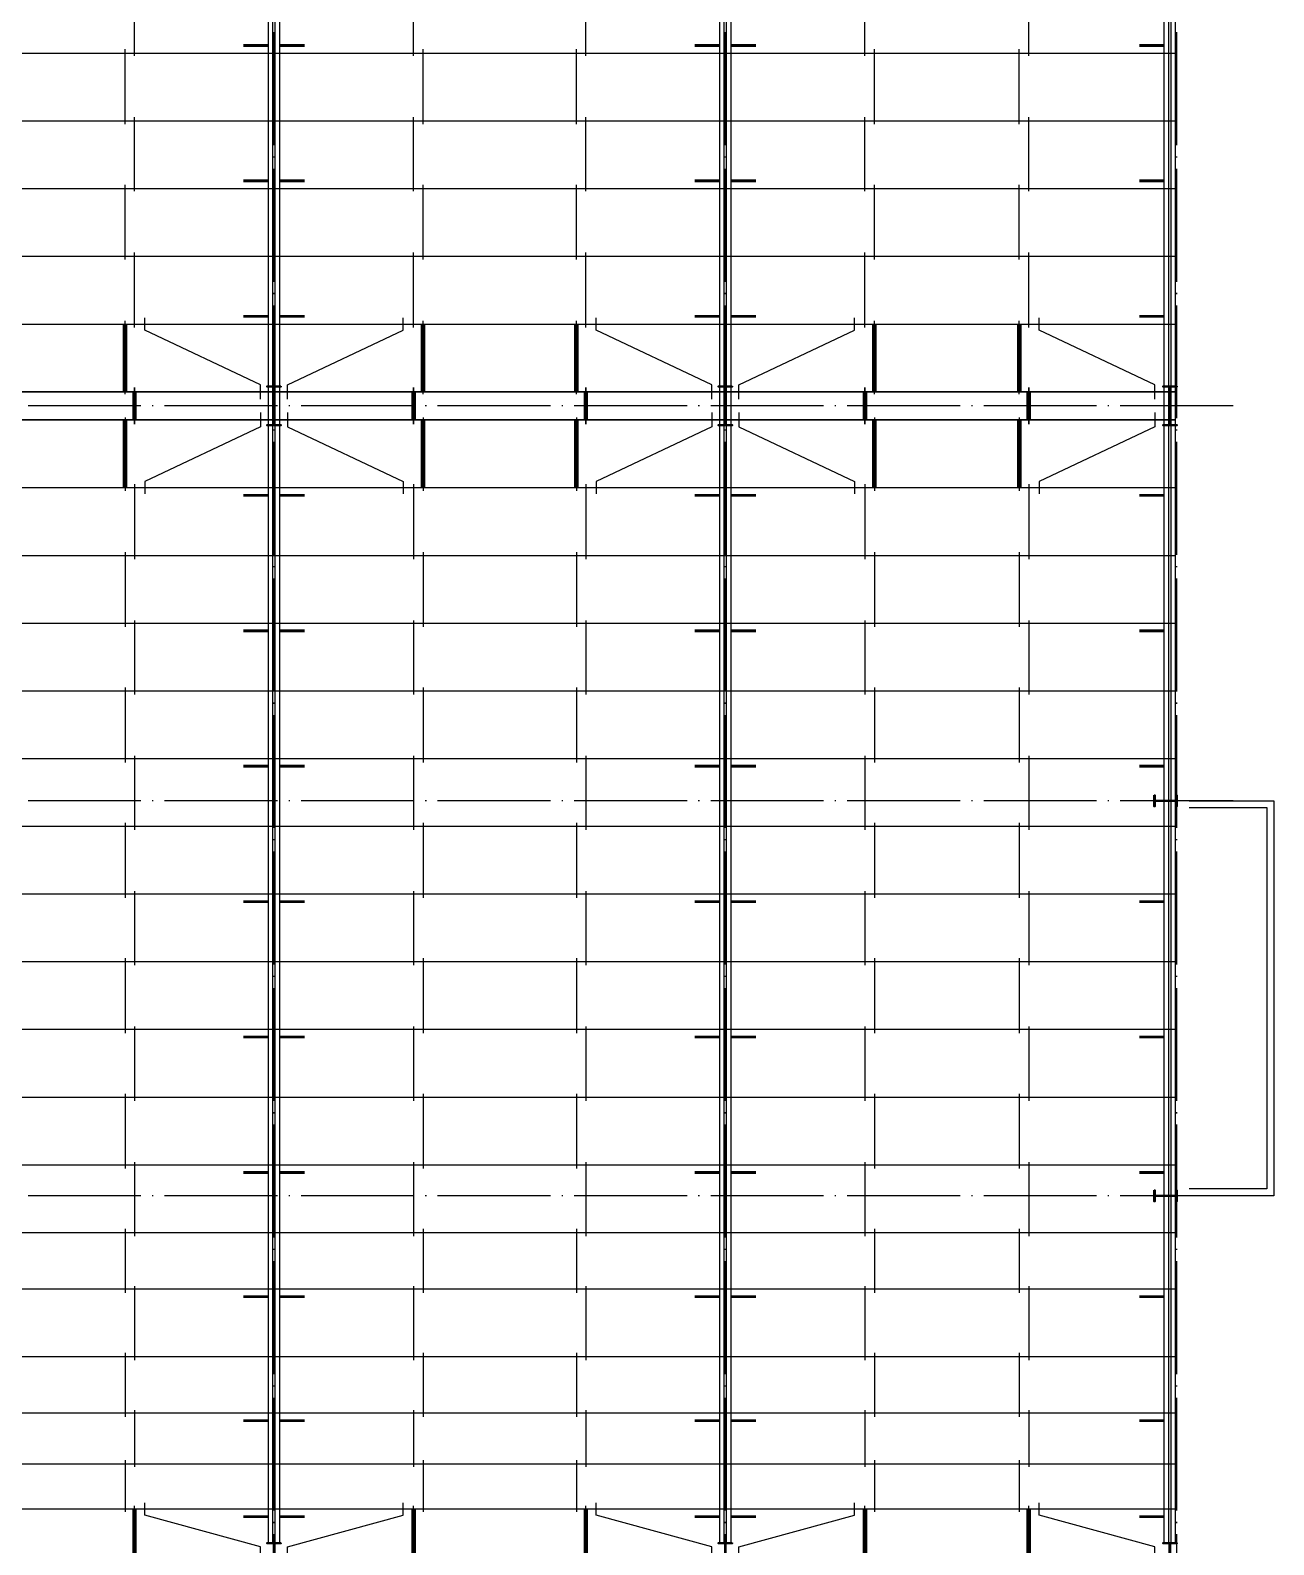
# Model space of a CAD drawing. Extents: x 492302 to 683319, y -252071 to 755100.
# Drawn here: x 579168 to 601209, y 193684 to 220525 of the extents above; entities that cross this region are included whole.
import ezdxf

# ---------------------------------------------------------------- set-up
doc = ezdxf.new("R2010")
doc.units = 0
doc.header["$LTSCALE"] = 1000
doc.header["$MEASUREMENT"] = 0
doc.linetypes.add('DASH', pattern=[0.35, 0.25, -0.1])
doc.linetypes.add('DOTE', pattern=[2.42, 2, -0.2, 0.02, -0.2])
for name, color, linetype in [('0 - 屋顶线', 150, 'Continuous'), ('3T_WOOD', 21, 'Continuous'), ('DOTE', 14, 'DOTE'), ('SURFACE', 6, 'Continuous'), ('屋面隅撑', 7, 'Continuous'), ('檩条拉条', 253, 'Continuous')]:
    doc.layers.add(name, color=color, linetype=linetype)
doc.layers.add('Pkpm_柱子', color=3, linetype='Continuous', lineweight=35)

# ---------------------------------------------------------------- blocks, each defined once
blk = doc.blocks.new('AW3423W423423423')
at = {"layer": 'Pkpm_柱子'}
for points in [[(445837, 214219), (445837, 214207), (445722, 214207), (445722, 213531), (445837, 213531), (445837, 213519), (445597, 213519), (445597, 213531), (445712, 213531), (445712, 214207), (445597, 214207), (445597, 214219)], [(453837, 214219), (453837, 214207), (453722, 214207), (453722, 213531), (453837, 213531), (453837, 213519), (453597, 213519), (453597, 213531), (453712, 213531), (453712, 214207), (453597, 214207), (453597, 214219)], [(461717, 214219), (461717, 214207), (461602, 214207), (461602, 213531), (461717, 213531), (461717, 213519), (461477, 213519), (461477, 213531), (461592, 213531), (461592, 214207), (461477, 214207), (461477, 214219)], [(461317, 206969), (461329, 206969), (461329, 206874), (461705, 206874), (461705, 206969), (461717, 206969), (461717, 206769), (461705, 206769), (461705, 206864), (461329, 206864), (461329, 206769), (461317, 206769)], [(461317, 199969), (461329, 199969), (461329, 199874), (461705, 199874), (461705, 199969), (461717, 199969), (461717, 199769), (461705, 199769), (461705, 199864), (461329, 199864), (461329, 199769), (461317, 199769)], [(445837, 193719), (445837, 193707), (445722, 193707), (445722, 192881), (445837, 192881), (445837, 192869), (445597, 192869), (445597, 192881), (445712, 192881), (445712, 193707), (445597, 193707), (445597, 193719)], [(453837, 193719), (453837, 193707), (453722, 193707), (453722, 192881), (453837, 192881), (453837, 192869), (453597, 192869), (453597, 192881), (453712, 192881), (453712, 193707), (453597, 193707), (453597, 193719)], [(461717, 193719), (461717, 193707), (461602, 193707), (461602, 192881), (461717, 192881), (461717, 192869), (461477, 192869), (461477, 192881), (461592, 192881), (461592, 193707), (461477, 193707), (461477, 193719)]]:
    blk.add_hatch(color=256, dxfattribs=at).paths.add_polyline_path(points)
for points in [[(445837, 214219), (445837, 214207), (445722, 214207), (445722, 213531), (445837, 213531), (445837, 213519), (445597, 213519), (445597, 213531), (445712, 213531), (445712, 214207), (445597, 214207), (445597, 214219)], [(453837, 214219), (453837, 214207), (453722, 214207), (453722, 213531), (453837, 213531), (453837, 213519), (453597, 213519), (453597, 213531), (453712, 213531), (453712, 214207), (453597, 214207), (453597, 214219)], [(461717, 214219), (461717, 214207), (461602, 214207), (461602, 213531), (461717, 213531), (461717, 213519), (461477, 213519), (461477, 213531), (461592, 213531), (461592, 214207), (461477, 214207), (461477, 214219)], [(461317, 206969), (461329, 206969), (461329, 206874), (461705, 206874), (461705, 206969), (461717, 206969), (461717, 206769), (461705, 206769), (461705, 206864), (461329, 206864), (461329, 206769), (461317, 206769)], [(461317, 199969), (461329, 199969), (461329, 199874), (461705, 199874), (461705, 199969), (461717, 199969), (461717, 199769), (461705, 199769), (461705, 199864), (461329, 199864), (461329, 199769), (461317, 199769)], [(445837, 193719), (445837, 193707), (445722, 193707), (445722, 192881), (445837, 192881), (445837, 192869), (445597, 192869), (445597, 192881), (445712, 192881), (445712, 193707), (445597, 193707), (445597, 193719)], [(453837, 193719), (453837, 193707), (453722, 193707), (453722, 192881), (453837, 192881), (453837, 192869), (453597, 192869), (453597, 192881), (453712, 192881), (453712, 193707), (453597, 193707), (453597, 193719)], [(461717, 193719), (461717, 193707), (461602, 193707), (461602, 192881), (461717, 192881), (461717, 192869), (461477, 192869), (461477, 192881), (461592, 192881), (461592, 193707), (461477, 193707), (461477, 193719)]]:
    blk.add_lwpolyline(points, close=True, dxfattribs=at)

msp = doc.modelspace()

# ---------------------------------------------------------------- linework, layer by layer
at = {"color": 35, "linetype": 'ByBlock', "ltscale": 3}
for p, q in [((583389.4, 193718.9), (583389.4, 234018.9)), ((583469.4, 193718.9), (583469.4, 234018.9)), ((583509.4, 193718.9), (583509.4, 234018.9)), ((583589.4, 193718.9), (583589.4, 234018.9)), ((591389.4, 193718.9), (591389.4, 234018.9)), ((591469.4, 193718.9), (591469.4, 234018.9)), ((591509.4, 193718.9), (591509.4, 234018.9)), ((591589.4, 193718.9), (591589.4, 234018.9)), ((599269.4, 193718.9), (599269.4, 234018.9)), ((599349.4, 193718.9), (599349.4, 234018.9)), ((599389.4, 193718.9), (599389.4, 234018.9)), ((599469.4, 193718.9), (599469.4, 234018.9))]:
    msp.add_line(p, q, dxfattribs=at)
at = {"color": 2}
for p, q in [((581015, 220071.2), (581015, 221384)), ((585963.8, 220071.2), (585963.8, 221384)), ((589015, 220071.2), (589015, 221384)), ((593963.8, 220071.2), (593963.8, 221384)), ((596866.9, 220071.2), (596866.9, 221384)), ((580847.7, 218860.4), (580847.7, 220187.5)), ((586131.1, 218860.4), (586131.1, 220187.5)), ((588847.7, 218860.4), (588847.7, 220187.5)), ((594131.1, 218860.4), (594131.1, 220187.5)), ((596699.6, 218860.4), (596699.6, 220187.5)), ((581015, 217671.2), (581015, 218984)), ((585963.8, 217671.2), (585963.8, 218984)), ((589015, 217671.2), (589015, 218984)), ((593963.8, 217671.2), (593963.8, 218984)), ((596866.9, 217671.2), (596866.9, 218984)), ((580847.7, 216460.4), (580847.7, 217787.5)), ((586131.1, 216460.4), (586131.1, 217787.5)), ((588847.7, 216460.4), (588847.7, 217787.5)), ((594131.1, 216460.4), (594131.1, 217787.5)), ((596699.6, 216460.4), (596699.6, 217787.5)), ((581015, 215259.2), (581015, 216587.7)), ((585963.8, 215259.2), (585963.8, 216587.7)), ((589015, 215259.2), (589015, 216587.7)), ((593963.8, 215259.2), (593963.8, 216587.7)), ((596866.9, 215259.2), (596866.9, 216587.7)), ((580847.7, 214075.9), (580847.7, 215375.4)), ((586131.1, 214075.9), (586131.1, 215375.4)), ((588847.7, 214075.9), (588847.7, 215375.4)), ((594131.1, 214075.9), (594131.1, 215375.4)), ((596699.6, 214075.9), (596699.6, 215375.4)), ((581015, 213554.5), (581015, 214195.3)), ((581015, 213554.5), (581015, 214195.3)), ((581015, 213554.5), (581015, 214195.3)), ((581015, 213554.5), (581015, 214195.3)), ((581015, 213554.5), (581015, 214195.3)), ((581015, 213554.5), (581015, 214195.3)), ((581015, 213554.5), (581015, 214195.3)), ((581015, 213554.5), (581015, 214195.3)), ((581015, 213550.5), (581015, 214191.3)), ((581015, 213550.5), (581015, 214191.3)), ((581015, 213550.5), (581015, 214191.3)), ((581015, 213550.5), (581015, 214191.3)), ((581015, 213550.5), (581015, 214191.3)), ((581015, 213550.5), (581015, 214191.3)), ((581015, 213550.5), (581015, 214191.3)), ((581015, 213550.5), (581015, 214191.3)), ((581015, 213550.5), (581015, 214191.3)), ((581015, 213550.5), (581015, 214191.3)), ((581015, 213550.5), (581015, 214191.3)), ((581015, 213550.5), (581015, 214191.3)), ((581015, 213550.5), (581015, 214191.3)), ((581015, 213550.5), (581015, 214191.3)), ((581015, 213550.5), (581015, 214191.3)), ((581015, 213550.5), (581015, 214191.3)), ((581015, 214191.3), (581015, 213550.5)), ((581015, 214191.3), (581015, 213550.5)), ((581015, 214191.3), (581015, 213550.5)), ((581015, 214191.3), (581015, 213550.5)), ((581015, 214191.3), (581015, 213550.5)), ((581015, 214191.3), (581015, 213550.5)), ((581015, 214191.3), (581015, 213550.5)), ((581015, 214191.3), (581015, 213550.5)), ((585963.8, 213554.5), (585963.8, 214195.3)), ((585963.8, 213554.5), (585963.8, 214195.3)), ((585963.8, 213554.5), (585963.8, 214195.3)), ((585963.8, 213554.5), (585963.8, 214195.3)), ((585963.8, 213554.5), (585963.8, 214195.3)), ((585963.8, 213554.5), (585963.8, 214195.3)), ((585963.8, 213554.5), (585963.8, 214195.3)), ((585963.8, 213554.5), (585963.8, 214195.3)), ((585963.8, 213550.5), (585963.8, 214191.3)), ((585963.8, 213550.5), (585963.8, 214191.3)), ((585963.8, 213550.5), (585963.8, 214191.3)), ((585963.8, 213550.5), (585963.8, 214191.3)), ((585963.8, 213550.5), (585963.8, 214191.3)), ((585963.8, 213550.5), (585963.8, 214191.3)), ((585963.8, 213550.5), (585963.8, 214191.3)), ((585963.8, 213550.5), (585963.8, 214191.3)), ((585963.8, 213550.5), (585963.8, 214191.3)), ((585963.8, 213550.5), (585963.8, 214191.3)), ((585963.8, 213550.5), (585963.8, 214191.3)), ((585963.8, 213550.5), (585963.8, 214191.3)), ((585963.8, 213550.5), (585963.8, 214191.3)), ((585963.8, 213550.5), (585963.8, 214191.3)), ((585963.8, 213550.5), (585963.8, 214191.3)), ((585963.8, 213550.5), (585963.8, 214191.3)), ((585963.8, 214191.3), (585963.8, 213550.5)), ((585963.8, 214191.3), (585963.8, 213550.5)), ((585963.8, 214191.3), (585963.8, 213550.5)), ((585963.8, 214191.3), (585963.8, 213550.5)), ((585963.8, 214191.3), (585963.8, 213550.5)), ((585963.8, 214191.3), (585963.8, 213550.5)), ((585963.8, 214191.3), (585963.8, 213550.5)), ((585963.8, 214191.3), (585963.8, 213550.5)), ((589015, 213554.5), (589015, 214195.3)), ((589015, 213554.5), (589015, 214195.3)), ((589015, 213554.5), (589015, 214195.3)), ((589015, 213554.5), (589015, 214195.3)), ((589015, 213554.5), (589015, 214195.3)), ((589015, 213554.5), (589015, 214195.3)), ((589015, 213554.5), (589015, 214195.3)), ((589015, 213554.5), (589015, 214195.3)), ((589015, 213550.5), (589015, 214191.3)), ((589015, 213550.5), (589015, 214191.3)), ((589015, 213550.5), (589015, 214191.3)), ((589015, 213550.5), (589015, 214191.3)), ((589015, 213550.5), (589015, 214191.3)), ((589015, 213550.5), (589015, 214191.3)), ((589015, 213550.5), (589015, 214191.3)), ((589015, 213550.5), (589015, 214191.3)), ((589015, 213550.5), (589015, 214191.3)), ((589015, 213550.5), (589015, 214191.3)), ((589015, 213550.5), (589015, 214191.3)), ((589015, 213550.5), (589015, 214191.3)), ((589015, 213550.5), (589015, 214191.3)), ((589015, 213550.5), (589015, 214191.3)), ((589015, 213550.5), (589015, 214191.3)), ((589015, 213550.5), (589015, 214191.3)), ((589015, 214191.3), (589015, 213550.5)), ((589015, 214191.3), (589015, 213550.5)), ((589015, 214191.3), (589015, 213550.5)), ((589015, 214191.3), (589015, 213550.5)), ((589015, 214191.3), (589015, 213550.5)), ((589015, 214191.3), (589015, 213550.5)), ((589015, 214191.3), (589015, 213550.5)), ((589015, 214191.3), (589015, 213550.5)), ((593963.8, 213554.5), (593963.8, 214195.3)), ((593963.8, 213554.5), (593963.8, 214195.3)), ((593963.8, 213554.5), (593963.8, 214195.3)), ((593963.8, 213554.5), (593963.8, 214195.3)), ((593963.8, 213554.5), (593963.8, 214195.3)), ((593963.8, 213554.5), (593963.8, 214195.3)), ((593963.8, 213554.5), (593963.8, 214195.3)), ((593963.8, 213554.5), (593963.8, 214195.3)), ((593963.8, 213550.5), (593963.8, 214191.3)), ((593963.8, 213550.5), (593963.8, 214191.3)), ((593963.8, 213550.5), (593963.8, 214191.3)), ((593963.8, 213550.5), (593963.8, 214191.3)), ((593963.8, 213550.5), (593963.8, 214191.3)), ((593963.8, 213550.5), (593963.8, 214191.3)), ((593963.8, 213550.5), (593963.8, 214191.3)), ((593963.8, 213550.5), (593963.8, 214191.3)), ((593963.8, 213550.5), (593963.8, 214191.3)), ((593963.8, 213550.5), (593963.8, 214191.3)), ((593963.8, 213550.5), (593963.8, 214191.3)), ((593963.8, 213550.5), (593963.8, 214191.3)), ((593963.8, 213550.5), (593963.8, 214191.3)), ((593963.8, 213550.5), (593963.8, 214191.3)), ((593963.8, 213550.5), (593963.8, 214191.3)), ((593963.8, 213550.5), (593963.8, 214191.3)), ((593963.8, 214191.3), (593963.8, 213550.5)), ((593963.8, 214191.3), (593963.8, 213550.5)), ((593963.8, 214191.3), (593963.8, 213550.5)), ((593963.8, 214191.3), (593963.8, 213550.5)), ((593963.8, 214191.3), (593963.8, 213550.5)), ((593963.8, 214191.3), (593963.8, 213550.5)), ((593963.8, 214191.3), (593963.8, 213550.5)), ((593963.8, 214191.3), (593963.8, 213550.5)), ((596866.9, 213554.5), (596866.9, 214195.3)), ((596866.9, 213554.5), (596866.9, 214195.3)), ((596866.9, 213554.5), (596866.9, 214195.3)), ((596866.9, 213554.5), (596866.9, 214195.3)), ((596866.9, 213554.5), (596866.9, 214195.3)), ((596866.9, 213554.5), (596866.9, 214195.3)), ((596866.9, 213554.5), (596866.9, 214195.3)), ((596866.9, 213554.5), (596866.9, 214195.3)), ((596866.9, 213550.5), (596866.9, 214191.3)), ((596866.9, 213550.5), (596866.9, 214191.3)), ((596866.9, 213550.5), (596866.9, 214191.3)), ((596866.9, 213550.5), (596866.9, 214191.3)), ((596866.9, 213550.5), (596866.9, 214191.3)), ((596866.9, 213550.5), (596866.9, 214191.3)), ((596866.9, 213550.5), (596866.9, 214191.3)), ((596866.9, 213550.5), (596866.9, 214191.3)), ((596866.9, 213550.5), (596866.9, 214191.3)), ((596866.9, 213550.5), (596866.9, 214191.3)), ((596866.9, 213550.5), (596866.9, 214191.3)), ((596866.9, 213550.5), (596866.9, 214191.3)), ((596866.9, 213550.5), (596866.9, 214191.3)), ((596866.9, 213550.5), (596866.9, 214191.3)), ((596866.9, 213550.5), (596866.9, 214191.3)), ((596866.9, 213550.5), (596866.9, 214191.3)), ((596866.9, 214191.3), (596866.9, 213550.5)), ((596866.9, 214191.3), (596866.9, 213550.5)), ((596866.9, 214191.3), (596866.9, 213550.5)), ((596866.9, 214191.3), (596866.9, 213550.5)), ((596866.9, 214191.3), (596866.9, 213550.5)), ((596866.9, 214191.3), (596866.9, 213550.5)), ((596866.9, 214191.3), (596866.9, 213550.5)), ((596866.9, 214191.3), (596866.9, 213550.5)), ((581015, 214187.3), (581015, 213546.5)), ((581015, 214187.3), (581015, 213546.5)), ((581015, 214187.3), (581015, 213546.5)), ((581015, 214187.3), (581015, 213546.5)), ((581015, 214187.3), (581015, 213546.5)), ((581015, 214187.3), (581015, 213546.5)), ((581015, 214187.3), (581015, 213546.5)), ((581015, 214187.3), (581015, 213546.5)), ((581015, 213546.5), (581015, 214187.3)), ((581015, 213546.5), (581015, 214187.3)), ((581015, 213546.5), (581015, 214187.3)), ((581015, 213546.5), (581015, 214187.3)), ((581015, 213546.5), (581015, 214187.3)), ((581015, 213546.5), (581015, 214187.3)), ((581015, 213546.5), (581015, 214187.3)), ((581015, 213546.5), (581015, 214187.3)), ((581015, 214187.3), (581015, 213546.5)), ((581015, 214187.3), (581015, 213546.5)), ((581015, 214187.3), (581015, 213546.5)), ((581015, 214187.3), (581015, 213546.5)), ((581015, 214187.3), (581015, 213546.5)), ((581015, 214187.3), (581015, 213546.5)), ((581015, 214187.3), (581015, 213546.5)), ((581015, 214187.3), (581015, 213546.5)), ((581015, 214183.3), (581015, 213542.5)), ((581015, 214183.3), (581015, 213542.5)), ((581015, 214183.3), (581015, 213542.5)), ((581015, 214183.3), (581015, 213542.5)), ((581015, 214183.3), (581015, 213542.5)), ((581015, 214183.3), (581015, 213542.5)), ((581015, 214183.3), (581015, 213542.5)), ((581015, 214183.3), (581015, 213542.5)), ((585963.8, 214187.3), (585963.8, 213546.5)), ((585963.8, 214187.3), (585963.8, 213546.5)), ((585963.8, 214187.3), (585963.8, 213546.5)), ((585963.8, 214187.3), (585963.8, 213546.5)), ((585963.8, 214187.3), (585963.8, 213546.5)), ((585963.8, 214187.3), (585963.8, 213546.5)), ((585963.8, 214187.3), (585963.8, 213546.5)), ((585963.8, 214187.3), (585963.8, 213546.5)), ((585963.8, 213546.5), (585963.8, 214187.3)), ((585963.8, 213546.5), (585963.8, 214187.3)), ((585963.8, 213546.5), (585963.8, 214187.3)), ((585963.8, 213546.5), (585963.8, 214187.3)), ((585963.8, 213546.5), (585963.8, 214187.3)), ((585963.8, 213546.5), (585963.8, 214187.3)), ((585963.8, 213546.5), (585963.8, 214187.3)), ((585963.8, 213546.5), (585963.8, 214187.3)), ((585963.8, 214187.3), (585963.8, 213546.5)), ((585963.8, 214187.3), (585963.8, 213546.5)), ((585963.8, 214187.3), (585963.8, 213546.5)), ((585963.8, 214187.3), (585963.8, 213546.5)), ((585963.8, 214187.3), (585963.8, 213546.5)), ((585963.8, 214187.3), (585963.8, 213546.5)), ((585963.8, 214187.3), (585963.8, 213546.5)), ((585963.8, 214187.3), (585963.8, 213546.5)), ((585963.8, 214183.3), (585963.8, 213542.5)), ((585963.8, 214183.3), (585963.8, 213542.5)), ((585963.8, 214183.3), (585963.8, 213542.5)), ((585963.8, 214183.3), (585963.8, 213542.5)), ((585963.8, 214183.3), (585963.8, 213542.5)), ((585963.8, 214183.3), (585963.8, 213542.5)), ((585963.8, 214183.3), (585963.8, 213542.5)), ((585963.8, 214183.3), (585963.8, 213542.5)), ((589015, 214187.3), (589015, 213546.5)), ((589015, 214187.3), (589015, 213546.5)), ((589015, 214187.3), (589015, 213546.5)), ((589015, 214187.3), (589015, 213546.5)), ((589015, 214187.3), (589015, 213546.5)), ((589015, 214187.3), (589015, 213546.5)), ((589015, 214187.3), (589015, 213546.5)), ((589015, 214187.3), (589015, 213546.5)), ((589015, 213546.5), (589015, 214187.3)), ((589015, 213546.5), (589015, 214187.3)), ((589015, 213546.5), (589015, 214187.3)), ((589015, 213546.5), (589015, 214187.3)), ((589015, 213546.5), (589015, 214187.3)), ((589015, 213546.5), (589015, 214187.3)), ((589015, 213546.5), (589015, 214187.3)), ((589015, 213546.5), (589015, 214187.3)), ((589015, 214187.3), (589015, 213546.5)), ((589015, 214187.3), (589015, 213546.5)), ((589015, 214187.3), (589015, 213546.5)), ((589015, 214187.3), (589015, 213546.5)), ((589015, 214187.3), (589015, 213546.5)), ((589015, 214187.3), (589015, 213546.5)), ((589015, 214187.3), (589015, 213546.5)), ((589015, 214187.3), (589015, 213546.5)), ((589015, 214183.3), (589015, 213542.5)), ((589015, 214183.3), (589015, 213542.5)), ((589015, 214183.3), (589015, 213542.5)), ((589015, 214183.3), (589015, 213542.5)), ((589015, 214183.3), (589015, 213542.5)), ((589015, 214183.3), (589015, 213542.5)), ((589015, 214183.3), (589015, 213542.5)), ((589015, 214183.3), (589015, 213542.5)), ((593963.8, 214187.3), (593963.8, 213546.5)), ((593963.8, 214187.3), (593963.8, 213546.5)), ((593963.8, 214187.3), (593963.8, 213546.5)), ((593963.8, 214187.3), (593963.8, 213546.5)), ((593963.8, 214187.3), (593963.8, 213546.5)), ((593963.8, 214187.3), (593963.8, 213546.5)), ((593963.8, 214187.3), (593963.8, 213546.5)), ((593963.8, 214187.3), (593963.8, 213546.5)), ((593963.8, 213546.5), (593963.8, 214187.3)), ((593963.8, 213546.5), (593963.8, 214187.3)), ((593963.8, 213546.5), (593963.8, 214187.3)), ((593963.8, 213546.5), (593963.8, 214187.3)), ((593963.8, 213546.5), (593963.8, 214187.3)), ((593963.8, 213546.5), (593963.8, 214187.3)), ((593963.8, 213546.5), (593963.8, 214187.3)), ((593963.8, 213546.5), (593963.8, 214187.3)), ((593963.8, 214187.3), (593963.8, 213546.5)), ((593963.8, 214187.3), (593963.8, 213546.5)), ((593963.8, 214187.3), (593963.8, 213546.5)), ((593963.8, 214187.3), (593963.8, 213546.5)), ((593963.8, 214187.3), (593963.8, 213546.5)), ((593963.8, 214187.3), (593963.8, 213546.5)), ((593963.8, 214187.3), (593963.8, 213546.5)), ((593963.8, 214187.3), (593963.8, 213546.5)), ((593963.8, 214183.3), (593963.8, 213542.5)), ((593963.8, 214183.3), (593963.8, 213542.5)), ((593963.8, 214183.3), (593963.8, 213542.5)), ((593963.8, 214183.3), (593963.8, 213542.5)), ((593963.8, 214183.3), (593963.8, 213542.5)), ((593963.8, 214183.3), (593963.8, 213542.5)), ((593963.8, 214183.3), (593963.8, 213542.5)), ((593963.8, 214183.3), (593963.8, 213542.5)), ((596866.9, 214187.3), (596866.9, 213546.5)), ((596866.9, 214187.3), (596866.9, 213546.5)), ((596866.9, 214187.3), (596866.9, 213546.5)), ((596866.9, 214187.3), (596866.9, 213546.5)), ((596866.9, 214187.3), (596866.9, 213546.5)), ((596866.9, 214187.3), (596866.9, 213546.5)), ((596866.9, 214187.3), (596866.9, 213546.5)), ((596866.9, 214187.3), (596866.9, 213546.5)), ((596866.9, 213546.5), (596866.9, 214187.3)), ((596866.9, 213546.5), (596866.9, 214187.3)), ((596866.9, 213546.5), (596866.9, 214187.3)), ((596866.9, 213546.5), (596866.9, 214187.3)), ((596866.9, 213546.5), (596866.9, 214187.3)), ((596866.9, 213546.5), (596866.9, 214187.3)), ((596866.9, 213546.5), (596866.9, 214187.3)), ((596866.9, 213546.5), (596866.9, 214187.3)), ((596866.9, 214187.3), (596866.9, 213546.5)), ((596866.9, 214187.3), (596866.9, 213546.5)), ((596866.9, 214187.3), (596866.9, 213546.5)), ((596866.9, 214187.3), (596866.9, 213546.5)), ((596866.9, 214187.3), (596866.9, 213546.5)), ((596866.9, 214187.3), (596866.9, 213546.5)), ((596866.9, 214187.3), (596866.9, 213546.5)), ((596866.9, 214187.3), (596866.9, 213546.5)), ((596866.9, 214183.3), (596866.9, 213542.5)), ((596866.9, 214183.3), (596866.9, 213542.5)), ((596866.9, 214183.3), (596866.9, 213542.5)), ((596866.9, 214183.3), (596866.9, 213542.5)), ((596866.9, 214183.3), (596866.9, 213542.5)), ((596866.9, 214183.3), (596866.9, 213542.5)), ((596866.9, 214183.3), (596866.9, 213542.5)), ((596866.9, 214183.3), (596866.9, 213542.5)), ((580847.7, 213661.8), (580847.7, 212362.3)), ((586131.1, 213661.8), (586131.1, 212362.3)), ((588847.7, 213661.8), (588847.7, 212362.3)), ((594131.1, 213661.8), (594131.1, 212362.3)), ((596699.6, 213661.8), (596699.6, 212362.3)), ((581015, 212478.6), (581015, 211150.1)), ((585963.8, 212478.6), (585963.8, 211150.1)), ((589015, 212478.6), (589015, 211150.1)), ((593963.8, 212478.6), (593963.8, 211150.1)), ((596866.9, 212478.6), (596866.9, 211150.1)), ((580847.7, 211277.4), (580847.7, 209950.3)), ((586131.1, 211277.4), (586131.1, 209950.3)), ((588847.7, 211277.4), (588847.7, 209950.3)), ((594131.1, 211277.4), (594131.1, 209950.3)), ((596699.6, 211277.4), (596699.6, 209950.3)), ((581015, 210066.6), (581015, 208753.7)), ((585963.8, 210066.6), (585963.8, 208753.7)), ((589015, 210066.6), (589015, 208753.7)), ((593963.8, 210066.6), (593963.8, 208753.7)), ((596866.9, 210066.6), (596866.9, 208753.7)), ((580847.7, 208877.4), (580847.7, 207550.3)), ((586131.1, 208877.4), (586131.1, 207550.3)), ((588847.7, 208877.4), (588847.7, 207550.3)), ((594131.1, 208877.4), (594131.1, 207550.3)), ((596699.6, 208877.4), (596699.6, 207550.3)), ((581015, 207666.6), (581015, 206353.7)), ((585963.8, 207666.6), (585963.8, 206353.7)), ((589015, 207666.6), (589015, 206353.7)), ((593963.8, 207666.6), (593963.8, 206353.7)), ((596866.9, 207666.6), (596866.9, 206353.7)), ((580847.7, 206477.4), (580847.7, 205150.3)), ((586131.1, 206477.4), (586131.1, 205150.3)), ((588847.7, 206477.4), (588847.7, 205150.3)), ((594131.1, 206477.4), (594131.1, 205150.3)), ((596699.6, 206477.4), (596699.6, 205150.3)), ((581015, 205266.6), (581015, 203953.7)), ((585963.8, 205266.6), (585963.8, 203953.7)), ((589015, 205266.6), (589015, 203953.7)), ((593963.8, 205266.6), (593963.8, 203953.7)), ((596866.9, 205266.6), (596866.9, 203953.7)), ((580847.7, 204077.4), (580847.7, 202750.3)), ((586131.1, 204077.4), (586131.1, 202750.3)), ((588847.7, 204077.4), (588847.7, 202750.3)), ((594131.1, 204077.4), (594131.1, 202750.3)), ((596699.6, 204077.4), (596699.6, 202750.3)), ((581015, 202866.6), (581015, 201553.7)), ((585963.8, 202866.6), (585963.8, 201553.7)), ((589015, 202866.6), (589015, 201553.7)), ((593963.8, 202866.6), (593963.8, 201553.7)), ((596866.9, 202866.6), (596866.9, 201553.7)), ((580847.7, 201677.4), (580847.7, 200350.3)), ((586131.1, 201677.4), (586131.1, 200350.3)), ((588847.7, 201677.4), (588847.7, 200350.3)), ((594131.1, 201677.4), (594131.1, 200350.3)), ((596699.6, 201677.4), (596699.6, 200350.3)), ((581015, 200466.6), (581015, 199153.7)), ((585963.8, 200466.6), (585963.8, 199153.7)), ((589015, 200466.6), (589015, 199153.7)), ((593963.8, 200466.6), (593963.8, 199153.7)), ((596866.9, 200466.6), (596866.9, 199153.7)), ((580847.7, 199282.6), (580847.7, 198150.3)), ((586131.1, 199282.6), (586131.1, 198150.3)), ((588847.7, 199282.6), (588847.7, 198150.3)), ((594131.1, 199282.6), (594131.1, 198150.3)), ((596699.6, 199282.6), (596699.6, 198150.3)), ((581015, 198266.6), (581015, 196953.7)), ((585963.8, 198266.6), (585963.8, 196953.7)), ((589015, 198266.6), (589015, 196953.7)), ((593963.8, 198266.6), (593963.8, 196953.7)), ((596866.9, 198266.6), (596866.9, 196953.7)), ((580847.7, 197082.6), (580847.7, 195950.3)), ((586131.1, 197082.6), (586131.1, 195950.3)), ((588847.7, 197082.6), (588847.7, 195950.3)), ((594131.1, 197082.6), (594131.1, 195950.3)), ((596699.6, 197082.6), (596699.6, 195950.3)), ((581015, 196066.6), (581015, 195067.4)), ((585963.8, 196066.6), (585963.8, 195067.4)), ((589015, 196066.6), (589015, 195067.4)), ((593963.8, 196066.6), (593963.8, 195067.4)), ((596866.9, 196066.6), (596866.9, 195067.4)), ((580847.7, 195182.6), (580847.7, 194268.3)), ((586131.1, 195182.6), (586131.1, 194268.3)), ((588847.7, 195182.6), (588847.7, 194268.3)), ((594131.1, 195182.6), (594131.1, 194268.3)), ((596699.6, 195182.6), (596699.6, 194268.3)), ((581015, 193480.2), (581015, 194375.7)), ((585963.8, 193480.2), (585963.8, 194375.7)), ((589015, 193480.2), (589015, 194375.7)), ((593963.8, 193480.2), (593963.8, 194375.7)), ((596866.9, 193480.2), (596866.9, 194375.7))]:
    msp.add_line(p, q, dxfattribs=at)
at = {"ltscale": 0.5}
for points in [[(583250.3, 213988.5), (583250.3, 214241), (581200, 215210.5), (581200, 215427)], [(583728.5, 213988.5), (583728.5, 214241), (585778.8, 215210.5), (585778.8, 215427)], [(591250.3, 213988.5), (591250.3, 214241), (589200, 215210.5), (589200, 215427)], [(591728.5, 213988.5), (591728.5, 214241), (593778.8, 215210.5), (593778.8, 215427)], [(599102.2, 213988.5), (599102.2, 214241), (597051.9, 215210.5), (597051.9, 215427)], [(583250.3, 213749.3), (583250.3, 213496.7), (581200, 212527.3), (581200, 212310.7)], [(583728.5, 213749.3), (583728.5, 213496.7), (585778.8, 212527.3), (585778.8, 212310.7)], [(591250.3, 213749.3), (591250.3, 213496.7), (589200, 212527.3), (589200, 212310.7)], [(591728.5, 213749.3), (591728.5, 213496.7), (593778.8, 212527.3), (593778.8, 212310.7)], [(599102.2, 213749.3), (599102.2, 213496.7), (597051.9, 212527.3), (597051.9, 212310.7)], [(583250.3, 193392.7), (583250.3, 193645.3), (581200, 194210.7), (581200, 194427.3)], [(583728.5, 193392.7), (583728.5, 193645.3), (585778.8, 194210.7), (585778.8, 194427.3)], [(591250.3, 193392.7), (591250.3, 193645.3), (589200, 194210.7), (589200, 194427.3)], [(591728.5, 193392.7), (591728.5, 193645.3), (593778.8, 194210.7), (593778.8, 194427.3)], [(599102.2, 193392.7), (599102.2, 193645.3), (597051.9, 194210.7), (597051.9, 194427.3)]]:
    msp.add_lwpolyline(points, dxfattribs=at)
at = {"layer": '0 - 屋顶线'}
for p, q in [((599709.4, 206868.9), (601209.4, 206868.9)), ((599709.4, 206748.9), (601089.4, 206748.9)), ((601089.4, 206748.9), (601089.4, 199988.9)), ((601209.4, 206868.9), (601209.4, 199868.9)), ((601089.4, 199988.9), (599709.4, 199988.9)), ((601209.4, 199868.9), (599709.4, 199868.9))]:
    msp.add_line(p, q, dxfattribs=at)
at = {"layer": 'DOTE'}
for p, q in [((583489.4, 191868.9), (583489.4, 235868.9)), ((591489.4, 191868.9), (591489.4, 235868.9)), ((599489.4, 191868.9), (599489.4, 235868.9)), ((600489.4, 213868.9), (526489.4, 213868.9)), ((600489.4, 206868.9), (526489.4, 206868.9)), ((600489.4, 199868.9), (526489.4, 199868.9))]:
    msp.add_line(p, q, dxfattribs=at)
at = {"layer": 'SURFACE'}
for p, q in [((527509.4, 220118.8), (599469.4, 220118.8)), ((527509.4, 218918.8), (599469.4, 218918.8)), ((527509.4, 217718.8), (599469.4, 217718.8)), ((527509.4, 216518.8), (599469.4, 216518.8)), ((527509.4, 215318.8), (599469.4, 215318.8)), ((527509.4, 212419), (599469.4, 212419)), ((527509.4, 211219), (599469.4, 211219)), ((527509.4, 210019), (599469.4, 210019)), ((527509.4, 208819), (599469.4, 208819)), ((527509.4, 207619), (599469.4, 207619)), ((527509.4, 206419), (599469.4, 206419)), ((527509.4, 205219), (599469.4, 205219)), ((527509.4, 204019), (599469.4, 204019)), ((527509.4, 202819), (599469.4, 202819)), ((527509.4, 201619), (599469.4, 201619)), ((527509.4, 200419), (599469.4, 200419)), ((527509.4, 199219), (599469.4, 199219)), ((527509.4, 198219), (599469.4, 198219)), ((527509.4, 197019), (599469.4, 197019)), ((527509.4, 196019), (599469.4, 196019)), ((527509.4, 195119), (599469.4, 195119)), ((527509.4, 194319), (599469.4, 194319))]:
    msp.add_line(p, q, dxfattribs=at)
at = {"layer": 'SURFACE', "color": 4, "const_width": 30}
for points in [[(527509.4, 214118.8), (599469.4, 214118.8)], [(527509.4, 213619), (599469.4, 213619)]]:
    msp.add_lwpolyline(points, dxfattribs=at)
at = {"layer": '屋面隅撑', "color": 3, "linetype": 'DASH', "const_width": 50}
for points in [[(583389.4, 220255.9), (582945, 220255.9)], [(584033.8, 220255.9), (583589.4, 220255.9)], [(591389.4, 220255.9), (590945, 220255.9)], [(592033.8, 220255.9), (591589.4, 220255.9)], [(599269.4, 220255.9), (598825, 220255.9)], [(583389.4, 217855.9), (582945, 217855.9)], [(584033.8, 217855.9), (583589.4, 217855.9)], [(591389.4, 217855.9), (590945, 217855.9)], [(592033.8, 217855.9), (591589.4, 217855.9)], [(599269.4, 217855.9), (598825, 217855.9)], [(583389.4, 215455.9), (582945, 215455.9)], [(584033.8, 215455.9), (583589.4, 215455.9)], [(591389.4, 215455.9), (590945, 215455.9)], [(592033.8, 215455.9), (591589.4, 215455.9)], [(599269.4, 215455.9), (598825, 215455.9)], [(583389.4, 212281.8), (582945, 212281.8)], [(584033.8, 212281.8), (583589.4, 212281.8)], [(591389.4, 212281.8), (590945, 212281.8)], [(592033.8, 212281.8), (591589.4, 212281.8)], [(599269.4, 212281.8), (598825, 212281.8)], [(583389.4, 209881.8), (582945, 209881.8)], [(584033.8, 209881.8), (583589.4, 209881.8)], [(591389.4, 209881.8), (590945, 209881.8)], [(592033.8, 209881.8), (591589.4, 209881.8)], [(599269.4, 209881.8), (598825, 209881.8)], [(583389.4, 207481.8), (582945, 207481.8)], [(584033.8, 207481.8), (583589.4, 207481.8)], [(591389.4, 207481.8), (590945, 207481.8)], [(592033.8, 207481.8), (591589.4, 207481.8)], [(599269.4, 207481.8), (598825, 207481.8)], [(583389.4, 205081.8), (582945, 205081.8)], [(584033.8, 205081.8), (583589.4, 205081.8)], [(591389.4, 205081.8), (590945, 205081.8)], [(592033.8, 205081.8), (591589.4, 205081.8)], [(599269.4, 205081.8), (598825, 205081.8)], [(583389.4, 202681.8), (582945, 202681.8)], [(584033.8, 202681.8), (583589.4, 202681.8)], [(591389.4, 202681.8), (590945, 202681.8)], [(592033.8, 202681.8), (591589.4, 202681.8)], [(599269.4, 202681.8), (598825, 202681.8)], [(583389.4, 200281.8), (582945, 200281.8)], [(584033.8, 200281.8), (583589.4, 200281.8)], [(591389.4, 200281.8), (590945, 200281.8)], [(592033.8, 200281.8), (591589.4, 200281.8)], [(599269.4, 200281.8), (598825, 200281.8)], [(583389.4, 198081.8), (582945, 198081.8)], [(584033.8, 198081.8), (583589.4, 198081.8)], [(591389.4, 198081.8), (590945, 198081.8)], [(592033.8, 198081.8), (591589.4, 198081.8)], [(599269.4, 198081.8), (598825, 198081.8)], [(583389.4, 195881.8), (582945, 195881.8)], [(584033.8, 195881.8), (583589.4, 195881.8)], [(591389.4, 195881.8), (590945, 195881.8)], [(592033.8, 195881.8), (591589.4, 195881.8)], [(599269.4, 195881.8), (598825, 195881.8)], [(583389.4, 194181.8), (582945, 194181.8)], [(584033.8, 194181.8), (583589.4, 194181.8)], [(591389.4, 194181.8), (590945, 194181.8)], [(592033.8, 194181.8), (591589.4, 194181.8)], [(599269.4, 194181.8), (598825, 194181.8)]]:
    msp.add_lwpolyline(points, dxfattribs=at)
at = {"layer": '檩条拉条', "color": 2, "const_width": 80}
for points in [[(580847.7, 215318.8), (580847.7, 214114.8)], [(586131.1, 215318.8), (586131.1, 214114.8)], [(588847.7, 215318.8), (588847.7, 214114.8)], [(594131.1, 215318.8), (594131.1, 214114.8)], [(596699.6, 215318.8), (596699.6, 214114.8)], [(581015, 213632.6), (581015, 214132.6)], [(581015, 213632.6), (581015, 214132.6)], [(581015, 213632.6), (581015, 214132.6)], [(581015, 213632.6), (581015, 214132.6)], [(581015, 213628.6), (581015, 214128.6)], [(581015, 213628.6), (581015, 214128.6)], [(581015, 213628.6), (581015, 214128.6)], [(581015, 213628.6), (581015, 214128.6)], [(581015, 213628.6), (581015, 214128.6)], [(581015, 213628.6), (581015, 214128.6)], [(581015, 213628.6), (581015, 214128.6)], [(581015, 213628.6), (581015, 214128.6)], [(581015, 213624.6), (581015, 214124.6)], [(581015, 213624.6), (581015, 214124.6)], [(581015, 213624.6), (581015, 214124.6)], [(581015, 213624.6), (581015, 214124.6)], [(581015, 214113.2), (581015, 213613.2)], [(581015, 214113.2), (581015, 213613.2)], [(581015, 214113.2), (581015, 213613.2)], [(581015, 214113.2), (581015, 213613.2)], [(581015, 214109.2), (581015, 213609.2)], [(581015, 214109.2), (581015, 213609.2)], [(581015, 214109.2), (581015, 213609.2)], [(581015, 214109.2), (581015, 213609.2)], [(581015, 214109.2), (581015, 213609.2)], [(581015, 214109.2), (581015, 213609.2)], [(581015, 214109.2), (581015, 213609.2)], [(581015, 214109.2), (581015, 213609.2)], [(581015, 214105.2), (581015, 213605.2)], [(581015, 214105.2), (581015, 213605.2)], [(581015, 214105.2), (581015, 213605.2)], [(581015, 214105.2), (581015, 213605.2)], [(585963.8, 213632.6), (585963.8, 214132.6)], [(585963.8, 213632.6), (585963.8, 214132.6)], [(585963.8, 213632.6), (585963.8, 214132.6)], [(585963.8, 213632.6), (585963.8, 214132.6)], [(585963.8, 213628.6), (585963.8, 214128.6)], [(585963.8, 213628.6), (585963.8, 214128.6)], [(585963.8, 213628.6), (585963.8, 214128.6)], [(585963.8, 213628.6), (585963.8, 214128.6)], [(585963.8, 213628.6), (585963.8, 214128.6)], [(585963.8, 213628.6), (585963.8, 214128.6)], [(585963.8, 213628.6), (585963.8, 214128.6)], [(585963.8, 213628.6), (585963.8, 214128.6)], [(585963.8, 213624.6), (585963.8, 214124.6)], [(585963.8, 213624.6), (585963.8, 214124.6)], [(585963.8, 213624.6), (585963.8, 214124.6)], [(585963.8, 213624.6), (585963.8, 214124.6)], [(585963.8, 214113.2), (585963.8, 213613.2)], [(585963.8, 214113.2), (585963.8, 213613.2)], [(585963.8, 214113.2), (585963.8, 213613.2)], [(585963.8, 214113.2), (585963.8, 213613.2)], [(585963.8, 214109.2), (585963.8, 213609.2)], [(585963.8, 214109.2), (585963.8, 213609.2)], [(585963.8, 214109.2), (585963.8, 213609.2)], [(585963.8, 214109.2), (585963.8, 213609.2)], [(585963.8, 214109.2), (585963.8, 213609.2)], [(585963.8, 214109.2), (585963.8, 213609.2)], [(585963.8, 214109.2), (585963.8, 213609.2)], [(585963.8, 214109.2), (585963.8, 213609.2)], [(585963.8, 214105.2), (585963.8, 213605.2)], [(585963.8, 214105.2), (585963.8, 213605.2)], [(585963.8, 214105.2), (585963.8, 213605.2)], [(585963.8, 214105.2), (585963.8, 213605.2)], [(589015, 213632.6), (589015, 214132.6)], [(589015, 213632.6), (589015, 214132.6)], [(589015, 213632.6), (589015, 214132.6)], [(589015, 213632.6), (589015, 214132.6)], [(589015, 213628.6), (589015, 214128.6)], [(589015, 213628.6), (589015, 214128.6)], [(589015, 213628.6), (589015, 214128.6)], [(589015, 213628.6), (589015, 214128.6)], [(589015, 213628.6), (589015, 214128.6)], [(589015, 213628.6), (589015, 214128.6)], [(589015, 213628.6), (589015, 214128.6)], [(589015, 213628.6), (589015, 214128.6)], [(589015, 213624.6), (589015, 214124.6)], [(589015, 213624.6), (589015, 214124.6)], [(589015, 213624.6), (589015, 214124.6)], [(589015, 213624.6), (589015, 214124.6)], [(589015, 214113.2), (589015, 213613.2)], [(589015, 214113.2), (589015, 213613.2)], [(589015, 214113.2), (589015, 213613.2)], [(589015, 214113.2), (589015, 213613.2)], [(589015, 214109.2), (589015, 213609.2)], [(589015, 214109.2), (589015, 213609.2)], [(589015, 214109.2), (589015, 213609.2)], [(589015, 214109.2), (589015, 213609.2)], [(589015, 214109.2), (589015, 213609.2)], [(589015, 214109.2), (589015, 213609.2)], [(589015, 214109.2), (589015, 213609.2)], [(589015, 214109.2), (589015, 213609.2)], [(589015, 214105.2), (589015, 213605.2)], [(589015, 214105.2), (589015, 213605.2)], [(589015, 214105.2), (589015, 213605.2)], [(589015, 214105.2), (589015, 213605.2)], [(593963.8, 213632.6), (593963.8, 214132.6)], [(593963.8, 213632.6), (593963.8, 214132.6)], [(593963.8, 213632.6), (593963.8, 214132.6)], [(593963.8, 213632.6), (593963.8, 214132.6)], [(593963.8, 213628.6), (593963.8, 214128.6)], [(593963.8, 213628.6), (593963.8, 214128.6)], [(593963.8, 213628.6), (593963.8, 214128.6)], [(593963.8, 213628.6), (593963.8, 214128.6)], [(593963.8, 213628.6), (593963.8, 214128.6)], [(593963.8, 213628.6), (593963.8, 214128.6)], [(593963.8, 213628.6), (593963.8, 214128.6)], [(593963.8, 213628.6), (593963.8, 214128.6)], [(593963.8, 213624.6), (593963.8, 214124.6)], [(593963.8, 213624.6), (593963.8, 214124.6)], [(593963.8, 213624.6), (593963.8, 214124.6)], [(593963.8, 213624.6), (593963.8, 214124.6)], [(593963.8, 214113.2), (593963.8, 213613.2)], [(593963.8, 214113.2), (593963.8, 213613.2)], [(593963.8, 214113.2), (593963.8, 213613.2)], [(593963.8, 214113.2), (593963.8, 213613.2)], [(593963.8, 214109.2), (593963.8, 213609.2)], [(593963.8, 214109.2), (593963.8, 213609.2)], [(593963.8, 214109.2), (593963.8, 213609.2)], [(593963.8, 214109.2), (593963.8, 213609.2)], [(593963.8, 214109.2), (593963.8, 213609.2)], [(593963.8, 214109.2), (593963.8, 213609.2)], [(593963.8, 214109.2), (593963.8, 213609.2)], [(593963.8, 214109.2), (593963.8, 213609.2)], [(593963.8, 214105.2), (593963.8, 213605.2)], [(593963.8, 214105.2), (593963.8, 213605.2)], [(593963.8, 214105.2), (593963.8, 213605.2)], [(593963.8, 214105.2), (593963.8, 213605.2)], [(596866.9, 213632.6), (596866.9, 214132.6)], [(596866.9, 213632.6), (596866.9, 214132.6)], [(596866.9, 213632.6), (596866.9, 214132.6)], [(596866.9, 213632.6), (596866.9, 214132.6)], [(596866.9, 213628.6), (596866.9, 214128.6)], [(596866.9, 213628.6), (596866.9, 214128.6)], [(596866.9, 213628.6), (596866.9, 214128.6)], [(596866.9, 213628.6), (596866.9, 214128.6)], [(596866.9, 213628.6), (596866.9, 214128.6)], [(596866.9, 213628.6), (596866.9, 214128.6)], [(596866.9, 213628.6), (596866.9, 214128.6)], [(596866.9, 213628.6), (596866.9, 214128.6)], [(596866.9, 213624.6), (596866.9, 214124.6)], [(596866.9, 213624.6), (596866.9, 214124.6)], [(596866.9, 213624.6), (596866.9, 214124.6)], [(596866.9, 213624.6), (596866.9, 214124.6)], [(596866.9, 214113.2), (596866.9, 213613.2)], [(596866.9, 214113.2), (596866.9, 213613.2)], [(596866.9, 214113.2), (596866.9, 213613.2)], [(596866.9, 214113.2), (596866.9, 213613.2)], [(596866.9, 214109.2), (596866.9, 213609.2)], [(596866.9, 214109.2), (596866.9, 213609.2)], [(596866.9, 214109.2), (596866.9, 213609.2)], [(596866.9, 214109.2), (596866.9, 213609.2)], [(596866.9, 214109.2), (596866.9, 213609.2)], [(596866.9, 214109.2), (596866.9, 213609.2)], [(596866.9, 214109.2), (596866.9, 213609.2)], [(596866.9, 214109.2), (596866.9, 213609.2)], [(596866.9, 214105.2), (596866.9, 213605.2)], [(596866.9, 214105.2), (596866.9, 213605.2)], [(596866.9, 214105.2), (596866.9, 213605.2)], [(596866.9, 214105.2), (596866.9, 213605.2)], [(580847.7, 212419), (580847.7, 213623)], [(586131.1, 212419), (586131.1, 213623)], [(588847.7, 212419), (588847.7, 213623)], [(594131.1, 212419), (594131.1, 213623)], [(596699.6, 212419), (596699.6, 213623)], [(581015, 194319), (581015, 193519)], [(585963.8, 194319), (585963.8, 193519)], [(589015, 194319), (589015, 193519)], [(593963.8, 194319), (593963.8, 193519)], [(596866.9, 194319), (596866.9, 193519)]]:
    msp.add_lwpolyline(points, dxfattribs=at)

# ---------------------------------------------------------------- block references
at = {"layer": '3T_WOOD'}
msp.add_blockref('AW3423W423423423', (137772.5, 0), dxfattribs=at)

doc.saveas('drawing.dxf')
